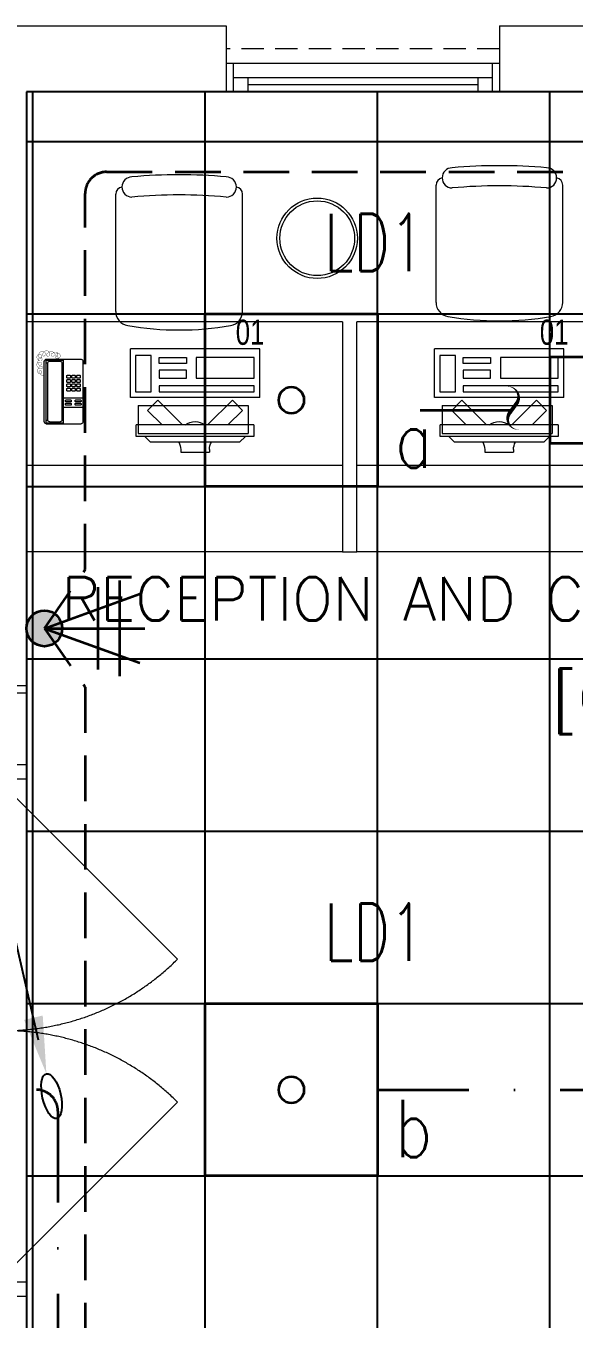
# Model space of a CAD drawing. Header units: inches. Extents: x -12418 to 57169, y -29325 to 19878.
# Drawn here: x 37176 to 39084, y 4302 to 8803 of the extents above; entities that cross this region are included whole.
import ezdxf
from ezdxf import colors
from ezdxf.entities.mleader import LeaderData, LeaderLine
from ezdxf.enums import TextEntityAlignment as Align
from ezdxf.math import Vec2, Vec3

# ---------------------------------------------------------------- set-up
doc = ezdxf.new("R2010")
doc.units = ezdxf.units.IN
doc.header["$LTSCALE"] = 25
doc.header["$MEASUREMENT"] = 0
for name, pattern in [('00-Ground Floor$0$DASHED', [0.75, 0.5, -0.25]), ('00-Ground Floor$0$HIDDEN2', [0.1875, 0.125, -0.0625]), ('DASHDOT', [25.4, 12.7, -6.35, 0, -6.35]), ('HIDDEN', [9.525, 6.35, -3.175])]:
    doc.linetypes.add(name, pattern=pattern)
doc.layers.get('0').update_dxf_attribs({"color": 8})
for name, color, linetype, lineweight in [('00-Ground Floor$0$72_EGR_BASE_TEXT', 252, 'Continuous', 5), ('00-Ground Floor$0$72_EGR_EQP_TAG', 142, 'Continuous', 5), ('00-Ground Floor$0$Aluminum', 251, 'Continuous', 5), ('00-Ground Floor$0$LOADING', 253, 'Continuous', 5), ('00-Ground Floor$0$Proj', 251, 'Continuous', 5), ('00-Ground Floor$0$Walls', 251, 'Continuous', 5), ('E-LITE-CIRC', 6, 'Continuous', 25), ('E-LITE-CIRC-NUMB', 6, 'Continuous', 25), ('E-LITE-CLNG', 150, 'Continuous', 35), ('E-LITE-CLNG @ 100', 150, 'Continuous', 35), ('E-LITE-CLNG-CNDT', 6, 'DASHDOT', 35), ('E-LITE-CTRL', 6, 'Continuous', 25), ('E-LITE-FLOR-CNDT', 6, 'HIDDEN', 35), ('E-LITE-IDEN', 6, 'Continuous', 25), ('E-LITE-SWCH @ 100', 3, 'Continuous', 35), ('E-LITE-TEXT', 6, 'Continuous', 25)]:
    doc.layers.add(name, color=color, linetype=linetype, lineweight=lineweight)
doc.layers.add('00-Ground Floor$0$False Ceiling', color=251, linetype='Continuous')
doc.layers.add('E-LIGHTING CONDUIT', color=6, linetype='Continuous')
doc.styles.add('00-Ground Floor$0$SIMPLEX', font='SIMPLEX.shx', dxfattribs={"height": 150})
doc.styles.add('00-Ground Floor$0$X3G_ENTITY_257CFD', font='swisscl.ttf', dxfattribs={"height": 200})
doc.styles.add('DC_Elc_Romans', font='elc_romans.shx', dxfattribs={"width": 0.7})
doc.styles.add('DC_Simplex', font='SIMPLEX.shx', dxfattribs={"width": 0.7})

# ---------------------------------------------------------------- blocks, each defined once
blk = doc.blocks.new('00-Ground Floor$0$door1700')
at = {"layer": '00-Ground Floor$0$Aluminum', "linetype": '00-Ground Floor$0$DASHED', "ltscale": 300}
for p, q in [((34940, 89347.9), (35541, 89949)), ((36640, 89347.9), (36039, 89949)), ((34940, 89347.9), (35541, 88746.9)), ((36640, 89347.9), (36039, 88746.9))]:
    blk.add_line(p, q, dxfattribs=at)
at = {"layer": '00-Ground Floor$0$Aluminum'}
for p, q in [((34915, 89422.9), (34590, 89422.9)), ((34615, 89422.9), (34615, 89322.9)), ((34865, 89422.9), (34865, 89322.9)), ((34915, 89422.9), (34915, 89322.9)), ((36990, 89422.9), (36665, 89422.9)), ((36665, 89422.9), (36665, 89322.9)), ((36715, 89422.9), (36715, 89322.9)), ((36965, 89422.9), (36965, 89322.9)), ((34865, 89372.9), (34615, 89372.9)), ((34665, 89372.9), (34665, 89322.9)), ((34815, 89347.9), (34665, 89347.9)), ((34815, 89372.9), (34815, 89322.9)), ((36665, 89372.9), (34915, 89372.9)), ((34940, 89372.9), (34940, 89322.9)), ((35040, 89372.9), (35040, 89322.9)), ((35690, 89347.9), (35040, 89347.9)), ((35690, 89372.9), (35690, 89322.9)), ((35790, 89372.9), (35790, 89322.9)), ((35890, 89372.9), (35890, 89322.9)), ((35890, 89347.9), (36540, 89347.9)), ((36540, 89372.9), (36540, 89322.9)), ((36640, 89372.9), (36640, 89322.9)), ((36715, 89372.9), (36965, 89372.9)), ((36765, 89372.9), (36765, 89322.9)), ((36765, 89347.9), (36915, 89347.9)), ((36915, 89372.9), (36915, 89322.9)), ((36990, 89322.9), (34590, 89322.9)), ((34590, 89322.9), (36990, 89322.9))]:
    blk.add_line(p, q, dxfattribs=at)
at = {"layer": '00-Ground Floor$0$Aluminum', "linetype": '00-Ground Floor$0$DASHED', "ltscale": 300}
for centre, start, end in [((34940, 89347.9), 315, 45), ((36640, 89347.9), 135, 225)]:
    blk.add_arc(centre, 850, start, end, dxfattribs=at)
blk = doc.blocks.new('00-Ground Floor$0$GF21021-P')
for p, q in [((-0.2207, 0.4756), (-0.2207, 0.0675)), ((0.2205, 0.4756), (0.2205, 0.0675))]:
    blk.add_line(p, q)
for centre, radius, start, end in [((-0.1707, 0.4756), 0.05, 99.6329, 180), ((-0.0001, -0.5295), 1.0695, 80.3671, 99.6329), ((0.1705, 0.4756), 0.05, 0, 80.3671), ((-0.1957, 0.0675), 0.025, 180, 261.4721), ((-0.1643, 0.0425), 0.0351, 90, 270), ((0, 1.8467), 1.7767, 264.6946, 275.3053), ((0.1641, 0.0425), 0.0351, 270, 90), ((0.1955, 0.0675), 0.025, 278.5279, 0), ((0, 1.8314), 1.8314, 264.8532, 275.147)]:
    blk.add_arc(centre, radius, start, end)
blk = doc.blocks.new('00-Ground Floor$0$ITCWLS1-P')
at = {"layer": '00-Ground Floor$0$LOADING'}
for p, q in [((-0.2651, 0.43, 0), (-0.3051, 0.43, 0)), ((-0.3051, 0.43, 0), (-0.3051, 0.02, 0)), ((-0.197, 0.4094), (-0.295, 0.4094)), ((-0.295, 0.0264), (-0.295, 0.4094)), ((-0.2651, 0.43, 0), (-0.2651, 0.02, 0)), ((-0.197, 0.0264), (-0.197, 0.4094)), ((-0.17, 0.45), (-0.17, 0)), ((-0.17, 0.45), (0, 0.45)), ((-0.1496, 0.4305), (-0.1291, 0.4305)), ((-0.1291, 0.4305), (-0.1291, 0.4089)), ((0, 0.45), (0, 0)), ((-0.3251, 0.38, 0), (-0.3051, 0.4, 0)), ((-0.3251, 0.38, 0), (-0.3251, 0.07, 0)), ((-0.3503, 0.275), (-0.3596, 0.275)), ((-0.3596, 0.175), (-0.3596, 0.275)), ((-0.3503, 0.175), (-0.3596, 0.175)), ((-0.3251, 0.07, 0), (-0.3051, 0.05, 0)), ((-0.3051, 0.02, 0), (-0.2651, 0.02, 0)), ((-0.197, 0.0264), (-0.295, 0.0264)), ((-0.17, 0), (0, 0))]:
    blk.add_line(p, q, dxfattribs=at)
at = {"layer": '00-Ground Floor$0$LOADING', "extrusion": (2.48281e-10, 3.18408e-10, -1)}
for p, q in [((-0.2651, 0.3395), (-0.2144, 0.3902)), ((-0.1791, 0.3548), (-0.2144, 0.3902)), ((-0.2651, 0.2688), (-0.1791, 0.3548))]:
    blk.add_line(p, q, dxfattribs=at)
at = {"layer": '00-Ground Floor$0$LOADING', "extrusion": (2.48281e-10, -3.18408e-10, -1)}
for p, q in [((-0.2651, 0.1812), (-0.1791, 0.0952)), ((-0.2651, 0.1105), (-0.2144, 0.0598)), ((-0.1791, 0.0952), (-0.2144, 0.0598))]:
    blk.add_line(p, q, dxfattribs=at)
at = {"layer": '00-Ground Floor$0$LOADING'}
for points in [[(-0.1291, 0.4089), (-0.1291, 0.1), (-0.1496, 0.1), (-0.1496, 0.4305)], [(-0.1496, 0.1), (-0.1496, 0.1), (-0.1496, 0.1), (-0.1496, 0.1), (-0.1496, 0.1), (-0.1496, 0.1), (-0.1496, 0.1), (-0.1496, 0.1), (-0.1496, 0.1)], [(-0.1496, 0.1), (-0.1496, 0.1), (-0.1496, 0.1), (-0.1496, 0.1), (-0.1496, 0.1), (-0.1496, 0.1), (-0.1496, 0.1), (-0.1496, 0.1), (-0.1496, 0.1), (-0.1496, 0.1), (-0.1496, 0.1), (-0.1496, 0.1), (-0.1496, 0.1), (-0.1496, 0.1), (-0.1496, 0.1), (-0.1496, 0.1), (-0.1496, 0.1), (-0.1496, 0.1)], [(-0.1496, 0.1), (-0.1496, 0.1), (-0.1496, 0.1), (-0.1496, 0.1), (-0.1496, 0.1), (-0.1496, 0.1), (-0.1496, 0.1), (-0.1496, 0.1), (-0.1496, 0.1), (-0.1496, 0.1)], [(-0.1496, 0.1), (-0.1496, 0.1), (-0.1496, 0.1), (-0.1496, 0.1), (-0.1496, 0.1), (-0.1496, 0.1), (-0.1496, 0.1)], [(-0.1496, 0.1), (-0.1496, 0.1), (-0.1496, 0.1), (-0.1496, 0.1), (-0.1496, 0.1), (-0.1496, 0.1), (-0.1496, 0.1), (-0.1496, 0.1), (-0.1496, 0.1), (-0.1496, 0.1)], [(-0.1496, 0.1), (-0.1496, 0.1), (-0.1496, 0.1), (-0.1496, 0.1), (-0.1496, 0.1), (-0.1496, 0.1), (-0.1496, 0.1), (-0.1496, 0.1), (-0.1496, 0.1), (-0.1496, 0.1), (-0.1496, 0.1), (-0.1496, 0.1), (-0.1496, 0.1), (-0.1496, 0.1), (-0.1496, 0.1)], [(-0.1496, 0.1), (-0.1496, 0.1), (-0.1496, 0.1), (-0.1496, 0.1), (-0.1496, 0.1), (-0.1496, 0.1), (-0.1496, 0.1), (-0.1496, 0.1), (-0.1496, 0.1), (-0.1496, 0.1)], [(-0.1496, 0.1), (-0.1496, 0.1), (-0.1496, 0.1), (-0.1496, 0.1), (-0.1496, 0.1), (-0.1496, 0.1), (-0.1496, 0.1), (-0.1496, 0.1), (-0.1496, 0.1), (-0.1496, 0.1)], [(-0.1496, 0.1), (-0.1496, 0.1), (-0.1496, 0.1), (-0.1496, 0.1), (-0.1496, 0.1), (-0.1496, 0.1), (-0.1496, 0.1), (-0.1496, 0.1), (-0.1496, 0.1), (-0.1496, 0.1), (-0.1496, 0.1), (-0.1496, 0.1), (-0.1496, 0.1), (-0.1496, 0.1), (-0.1496, 0.1), (-0.1496, 0.1), (-0.1496, 0.1), (-0.1496, 0.1), (-0.1496, 0.1), (-0.1496, 0.1), (-0.1496, 0.1), (-0.1496, 0.1), (-0.1496, 0.1), (-0.1496, 0.1), (-0.1496, 0.1), (-0.1496, 0.1), (-0.1496, 0.1), (-0.1496, 0.1), (-0.1496, 0.1), (-0.1496, 0.1), (-0.1496, 0.1), (-0.1496, 0.1), (-0.1496, 0.1), (-0.1496, 0.1), (-0.1496, 0.1), (-0.1496, 0.1), (-0.1496, 0.1), (-0.1496, 0.1), (-0.1496, 0.1), (-0.1496, 0.1), (-0.1496, 0.1), (-0.1496, 0.1), (-0.1496, 0.1), (-0.1496, 0.1), (-0.1496, 0.1), (-0.1496, 0.1), (-0.1496, 0.1), (-0.1496, 0.1), (-0.1496, 0.1), (-0.1496, 0.1), (-0.1496, 0.1), (-0.1496, 0.1), (-0.1496, 0.1), (-0.1496, 0.1)], [(-0.1496, 0.1), (-0.1496, 0.1), (-0.1496, 0.1), (-0.1496, 0.1), (-0.1496, 0.1), (-0.1496, 0.1), (-0.1496, 0.1), (-0.1496, 0.1), (-0.1496, 0.1), (-0.1496, 0.1), (-0.1496, 0.1), (-0.1496, 0.1), (-0.1496, 0.1), (-0.1496, 0.1), (-0.1496, 0.1), (-0.1496, 0.1), (-0.1496, 0.1), (-0.1496, 0.1), (-0.1496, 0.1), (-0.1496, 0.1), (-0.1496, 0.1), (-0.1496, 0.1), (-0.1496, 0.1), (-0.1496, 0.1), (-0.1496, 0.1), (-0.1496, 0.1), (-0.1496, 0.1), (-0.1496, 0.1), (-0.1496, 0.1), (-0.1496, 0.1), (-0.1496, 0.1), (-0.1496, 0.1), (-0.1496, 0.1), (-0.1496, 0.1), (-0.1496, 0.1), (-0.1496, 0.1), (-0.1496, 0.1), (-0.1496, 0.1), (-0.1496, 0.1), (-0.1496, 0.1), (-0.1496, 0.1), (-0.1496, 0.1), (-0.1496, 0.1), (-0.1496, 0.1), (-0.1496, 0.1), (-0.1496, 0.1), (-0.1496, 0.1), (-0.1496, 0.1), (-0.1496, 0.1), (-0.1496, 0.1), (-0.1496, 0.1), (-0.1496, 0.1), (-0.1496, 0.1), (-0.1496, 0.1), (-0.1496, 0.1), (-0.1496, 0.1), (-0.1496, 0.1), (-0.1496, 0.1), (-0.1496, 0.1), (-0.1496, 0.1), (-0.1496, 0.1), (-0.1496, 0.1), (-0.1496, 0.1), (-0.1496, 0.1), (-0.1496, 0.1), (-0.1496, 0.1), (-0.1496, 0.1), (-0.1496, 0.1), (-0.1496, 0.1), (-0.1496, 0.1), (-0.1496, 0.1), (-0.1496, 0.1), (-0.1496, 0.1), (-0.1496, 0.1), (-0.1496, 0.1), (-0.1496, 0.1), (-0.1496, 0.1), (-0.1496, 0.1), (-0.1496, 0.1), (-0.1496, 0.1), (-0.1496, 0.1), (-0.1496, 0.1), (-0.1496, 0.1), (-0.1496, 0.1), (-0.1496, 0.1), (-0.1496, 0.1), (-0.1496, 0.1), (-0.1496, 0.1), (-0.1496, 0.1)], [(-0.1496, 0.1), (-0.1496, 0.1), (-0.1496, 0.1), (-0.1496, 0.1), (-0.1496, 0.1), (-0.1496, 0.1), (-0.1496, 0.1), (-0.1496, 0.1), (-0.1496, 0.1), (-0.1496, 0.1), (-0.1496, 0.1), (-0.1496, 0.1)], [(-0.1496, 0.1), (-0.1496, 0.1), (-0.1496, 0.1), (-0.1496, 0.1), (-0.1496, 0.1), (-0.1496, 0.1), (-0.1496, 0.1)], [(-0.1496, 0.1), (-0.1496, 0.1), (-0.1496, 0.1), (-0.1496, 0.1), (-0.1496, 0.1), (-0.1496, 0.1), (-0.1496, 0.1), (-0.1496, 0.1), (-0.1496, 0.1), (-0.1496, 0.1), (-0.1496, 0.1), (-0.1496, 0.1), (-0.1496, 0.1), (-0.1496, 0.1), (-0.1496, 0.1), (-0.1496, 0.1), (-0.1496, 0.1)], [(-0.1496, 0.1), (-0.1496, 0.1), (-0.1496, 0.1), (-0.1496, 0.1), (-0.1496, 0.1), (-0.1496, 0.1), (-0.1496, 0.1), (-0.1496, 0.1), (-0.1496, 0.1), (-0.1496, 0.1), (-0.1496, 0.1), (-0.1496, 0.1), (-0.1496, 0.1), (-0.1496, 0.1), (-0.1496, 0.1), (-0.1496, 0.1), (-0.1496, 0.1), (-0.1496, 0.1), (-0.1496, 0.1), (-0.1496, 0.1), (-0.1496, 0.1), (-0.1496, 0.1), (-0.1496, 0.1), (-0.1496, 0.1), (-0.1496, 0.1), (-0.1496, 0.1), (-0.1496, 0.1), (-0.1496, 0.1), (-0.1496, 0.1), (-0.1496, 0.1), (-0.1496, 0.1), (-0.1496, 0.1), (-0.1496, 0.1), (-0.1496, 0.1), (-0.1496, 0.1), (-0.1496, 0.1), (-0.1496, 0.1), (-0.1496, 0.1), (-0.1496, 0.1), (-0.1496, 0.1), (-0.1496, 0.1), (-0.1496, 0.1), (-0.1496, 0.1), (-0.1496, 0.1), (-0.1496, 0.1), (-0.1496, 0.1), (-0.1496, 0.1), (-0.1496, 0.1), (-0.1496, 0.1), (-0.1496, 0.1), (-0.1496, 0.1), (-0.1496, 0.1), (-0.1496, 0.1), (-0.1496, 0.1), (-0.1496, 0.1), (-0.1496, 0.1), (-0.1496, 0.1), (-0.1496, 0.1), (-0.1496, 0.1), (-0.1496, 0.1), (-0.1496, 0.1), (-0.1496, 0.1), (-0.1496, 0.1), (-0.1496, 0.1), (-0.1496, 0.1), (-0.1496, 0.1), (-0.1496, 0.1), (-0.1496, 0.1), (-0.1496, 0.1), (-0.1496, 0.1), (-0.1496, 0.1), (-0.1496, 0.1), (-0.1496, 0.1), (-0.1496, 0.1), (-0.1496, 0.1), (-0.1496, 0.1), (-0.1496, 0.1), (-0.1496, 0.1), (-0.1496, 0.1), (-0.1496, 0.1), (-0.1496, 0.1), (-0.1496, 0.1), (-0.1496, 0.1), (-0.1496, 0.1), (-0.1496, 0.1), (-0.1496, 0.1), (-0.1496, 0.1), (-0.1496, 0.1), (-0.1496, 0.1), (-0.1496, 0.1), (-0.1496, 0.1), (-0.1496, 0.1), (-0.1496, 0.1), (-0.1496, 0.1), (-0.1496, 0.1), (-0.1496, 0.1), (-0.1496, 0.1), (-0.1496, 0.1), (-0.1496, 0.1), (-0.1496, 0.1), (-0.1496, 0.1), (-0.1496, 0.1), (-0.1496, 0.1), (-0.1496, 0.1), (-0.1496, 0.1), (-0.1496, 0.1), (-0.1496, 0.1), (-0.1496, 0.1), (-0.1496, 0.1), (-0.1496, 0.1), (-0.1496, 0.1)], [(-0.1496, 0.1), (-0.1496, 0.1), (-0.1496, 0.1), (-0.1496, 0.1), (-0.1496, 0.1), (-0.1496, 0.1), (-0.1496, 0.1), (-0.1496, 0.1)]]:
    blk.add_lwpolyline(points, dxfattribs=at)
for points in [[(-0.1019, 0.4305), (-0.0304, 0.4305), (-0.0304, 0.2294), (-0.1019, 0.2294)], [(-0.1019, 0.1954), (-0.0747, 0.1954), (-0.0747, 0.1), (-0.1019, 0.1)], [(-0.0304, 0.1954), (-0.0508, 0.1954), (-0.0508, 0.1), (-0.0304, 0.1)], [(-0.1496, 0.1), (-0.1496, 0.1), (-0.1496, 0.1), (-0.1496, 0.1), (-0.1496, 0.1), (-0.1496, 0.1), (-0.1496, 0.1), (-0.1496, 0.1), (-0.1496, 0.1), (-0.1496, 0.1), (-0.1496, 0.1), (-0.1496, 0.1), (-0.1496, 0.1), (-0.1496, 0.1), (-0.1496, 0.1), (-0.1496, 0.1), (-0.1496, 0.1), (-0.1496, 0.1), (-0.1496, 0.1), (-0.1496, 0.1), (-0.1496, 0.1), (-0.1496, 0.1), (-0.1496, 0.1), (-0.1496, 0.1), (-0.1496, 0.1), (-0.1496, 0.1), (-0.1496, 0.1), (-0.1496, 0.1), (-0.1496, 0.1), (-0.1496, 0.1), (-0.1496, 0.1), (-0.1496, 0.1), (-0.1496, 0.1), (-0.1496, 0.1), (-0.1496, 0.1), (-0.1496, 0.1), (-0.1496, 0.1), (-0.1496, 0.1), (-0.1496, 0.1), (-0.1496, 0.1), (-0.1496, 0.1), (-0.1496, 0.1), (-0.1496, 0.1), (-0.1496, 0.1), (-0.1496, 0.1), (-0.1496, 0.1), (-0.1496, 0.1), (-0.1496, 0.1), (-0.1496, 0.1), (-0.1496, 0.1), (-0.1496, 0.1), (-0.1496, 0.1), (-0.1496, 0.1), (-0.1496, 0.1), (-0.1496, 0.1), (-0.1496, 0.1), (-0.1496, 0.1), (-0.1496, 0.1), (-0.1496, 0.1), (-0.1496, 0.1), (-0.1496, 0.1), (-0.1496, 0.1), (-0.1496, 0.1), (-0.1496, 0.1), (-0.1496, 0.1), (-0.1496, 0.1), (-0.1496, 0.1), (-0.1496, 0.1), (-0.1496, 0.1), (-0.1496, 0.1), (-0.1496, 0.1), (-0.1496, 0.1), (-0.1496, 0.1), (-0.1496, 0.1), (-0.1496, 0.1), (-0.1496, 0.1), (-0.1496, 0.1), (-0.1496, 0.1), (-0.1496, 0.1), (-0.1496, 0.1), (-0.1496, 0.1), (-0.1496, 0.1), (-0.1496, 0.1), (-0.1496, 0.1), (-0.1496, 0.1), (-0.1496, 0.1), (-0.1496, 0.1), (-0.1496, 0.1), (-0.1496, 0.1), (-0.1496, 0.1), (-0.1496, 0.1), (-0.1496, 0.1), (-0.1496, 0.1), (-0.1496, 0.1), (-0.1496, 0.1), (-0.1496, 0.1), (-0.1496, 0.1), (-0.1496, 0.1), (-0.1496, 0.1), (-0.1496, 0.1), (-0.1496, 0.1), (-0.1496, 0.1), (-0.1496, 0.1), (-0.1496, 0.1), (-0.1496, 0.1), (-0.1496, 0.1), (-0.1496, 0.1), (-0.1496, 0.1), (-0.1496, 0.1), (-0.1496, 0.1), (-0.1496, 0.1), (-0.1496, 0.1), (-0.1496, 0.1), (-0.1496, 0.1), (-0.1496, 0.1), (-0.1496, 0.1), (-0.1496, 0.1), (-0.1496, 0.1), (-0.1496, 0.1), (-0.1496, 0.1), (-0.1496, 0.1), (-0.1496, 0.1), (-0.1496, 0.1), (-0.1496, 0.1), (-0.1496, 0.1), (-0.1496, 0.1), (-0.1496, 0.1), (-0.1496, 0.1), (-0.1496, 0.1), (-0.1496, 0.1), (-0.1496, 0.1), (-0.1496, 0.1), (-0.1496, 0.1), (-0.1496, 0.1), (-0.1496, 0.1), (-0.1496, 0.1), (-0.1496, 0.1), (-0.1496, 0.1), (-0.1496, 0.1), (-0.1496, 0.1), (-0.1496, 0.1), (-0.1496, 0.1), (-0.1496, 0.1), (-0.1496, 0.1), (-0.1496, 0.1), (-0.1496, 0.1), (-0.1496, 0.1), (-0.1496, 0.1), (-0.1496, 0.1), (-0.1496, 0.1), (-0.1496, 0.1), (-0.1496, 0.1), (-0.1496, 0.1), (-0.1496, 0.1), (-0.1496, 0.1), (-0.1496, 0.1), (-0.1496, 0.1), (-0.1496, 0.1), (-0.1496, 0.1), (-0.1496, 0.1), (-0.1496, 0.1), (-0.1496, 0.1), (-0.1496, 0.1), (-0.1496, 0.1), (-0.1496, 0.1), (-0.1496, 0.1), (-0.1496, 0.1), (-0.1496, 0.1), (-0.1496, 0.1), (-0.1496, 0.1), (-0.1496, 0.1), (-0.1496, 0.1), (-0.1496, 0.1), (-0.1496, 0.1), (-0.1496, 0.1), (-0.1496, 0.1), (-0.1496, 0.1), (-0.1496, 0.1), (-0.1496, 0.1), (-0.1496, 0.1), (-0.1496, 0.1), (-0.1496, 0.1), (-0.1496, 0.1), (-0.1496, 0.1), (-0.1496, 0.1), (-0.1496, 0.1), (-0.1496, 0.1), (-0.1496, 0.1), (-0.1496, 0.1), (-0.1496, 0.1), (-0.1496, 0.1), (-0.1496, 0.1), (-0.1496, 0.1), (-0.1496, 0.1), (-0.1496, 0.1), (-0.1496, 0.1), (-0.1496, 0.1), (-0.1496, 0.1), (-0.1496, 0.1), (-0.1496, 0.1), (-0.1496, 0.1), (-0.1496, 0.1), (-0.1496, 0.1), (-0.1496, 0.1), (-0.1496, 0.1), (-0.1496, 0.1), (-0.1496, 0.1), (-0.1496, 0.1), (-0.1496, 0.1), (-0.1496, 0.1), (-0.1496, 0.1), (-0.1496, 0.1), (-0.1496, 0.1), (-0.1496, 0.1), (-0.1496, 0.1), (-0.1496, 0.1), (-0.1496, 0.1), (-0.1496, 0.1), (-0.1496, 0.1), (-0.1496, 0.1), (-0.1496, 0.1), (-0.1496, 0.1), (-0.1496, 0.1), (-0.1496, 0.1), (-0.1496, 0.1), (-0.1496, 0.1), (-0.1496, 0.1), (-0.1496, 0.1), (-0.1496, 0.1), (-0.1496, 0.1), (-0.1496, 0.1), (-0.1496, 0.1), (-0.1496, 0.1), (-0.1496, 0.1), (-0.1496, 0.1), (-0.1496, 0.1), (-0.1496, 0.1), (-0.1496, 0.1), (-0.1496, 0.1), (-0.1496, 0.1), (-0.1496, 0.1), (-0.1496, 0.1), (-0.1496, 0.1), (-0.1496, 0.1), (-0.1496, 0.1), (-0.1496, 0.1), (-0.1496, 0.1), (-0.1496, 0.1), (-0.1496, 0.1), (-0.1496, 0.1), (-0.1496, 0.1), (-0.1496, 0.1), (-0.1496, 0.1), (-0.1496, 0.1), (-0.1496, 0.1), (-0.1496, 0.1), (-0.1496, 0.1), (-0.1496, 0.1), (-0.1496, 0.1), (-0.1496, 0.1), (-0.1496, 0.1), (-0.1496, 0.1), (-0.1496, 0.1), (-0.1496, 0.1), (-0.1496, 0.1), (-0.1496, 0.1), (-0.1496, 0.1), (-0.1496, 0.1), (-0.1496, 0.1), (-0.1496, 0.1), (-0.1496, 0.1), (-0.1496, 0.1), (-0.1496, 0.1), (-0.1496, 0.1), (-0.1496, 0.1), (-0.1496, 0.1), (-0.1496, 0.1)], [(-0.1496, 0.1), (-0.1496, 0.1), (-0.1496, 0.1), (-0.1496, 0.1), (-0.1496, 0.1), (-0.1496, 0.1), (-0.1496, 0.1), (-0.1496, 0.1), (-0.1496, 0.1), (-0.1496, 0.1), (-0.1496, 0.1), (-0.1496, 0.1), (-0.1496, 0.1), (-0.1496, 0.1), (-0.1496, 0.1), (-0.1496, 0.1), (-0.1496, 0.1), (-0.1496, 0.1), (-0.1496, 0.1), (-0.1496, 0.1), (-0.1496, 0.1), (-0.1496, 0.1), (-0.1496, 0.1), (-0.1496, 0.1), (-0.1496, 0.1), (-0.1496, 0.1), (-0.1496, 0.1), (-0.1496, 0.1), (-0.1496, 0.1), (-0.1496, 0.1), (-0.1496, 0.1), (-0.1496, 0.1), (-0.1496, 0.1), (-0.1496, 0.1), (-0.1496, 0.1), (-0.1496, 0.1), (-0.1496, 0.1), (-0.1496, 0.1), (-0.1496, 0.1), (-0.1496, 0.1), (-0.1496, 0.1), (-0.1496, 0.1), (-0.1496, 0.1), (-0.1496, 0.1), (-0.1496, 0.1), (-0.1496, 0.1), (-0.1496, 0.1), (-0.1496, 0.1), (-0.1496, 0.1), (-0.1496, 0.1), (-0.1496, 0.1), (-0.1496, 0.1), (-0.1496, 0.1), (-0.1496, 0.1), (-0.1496, 0.1), (-0.1496, 0.1), (-0.1496, 0.1), (-0.1496, 0.1), (-0.1496, 0.1), (-0.1496, 0.1), (-0.1496, 0.1), (-0.1496, 0.1), (-0.1496, 0.1), (-0.1496, 0.1), (-0.1496, 0.1), (-0.1496, 0.1), (-0.1496, 0.1), (-0.1496, 0.1), (-0.1496, 0.1), (-0.1496, 0.1), (-0.1496, 0.1), (-0.1496, 0.1), (-0.1496, 0.1), (-0.1496, 0.1), (-0.1496, 0.1), (-0.1496, 0.1), (-0.1496, 0.1), (-0.1496, 0.1), (-0.1496, 0.1), (-0.1496, 0.1), (-0.1496, 0.1), (-0.1496, 0.1), (-0.1496, 0.1), (-0.1496, 0.1), (-0.1496, 0.1), (-0.1496, 0.1), (-0.1496, 0.1), (-0.1496, 0.1), (-0.1496, 0.1), (-0.1496, 0.1), (-0.1496, 0.1), (-0.1496, 0.1), (-0.1496, 0.1), (-0.1496, 0.1), (-0.1496, 0.1), (-0.1496, 0.1), (-0.1496, 0.1), (-0.1496, 0.1), (-0.1496, 0.1), (-0.1496, 0.1), (-0.1496, 0.1), (-0.1496, 0.1), (-0.1496, 0.1), (-0.1496, 0.1), (-0.1496, 0.1), (-0.1496, 0.1), (-0.1496, 0.1), (-0.1496, 0.1), (-0.1496, 0.1), (-0.1496, 0.1), (-0.1496, 0.1), (-0.1496, 0.1), (-0.1496, 0.1), (-0.1496, 0.1), (-0.1496, 0.1), (-0.1496, 0.1), (-0.1496, 0.1), (-0.1496, 0.1), (-0.1496, 0.1), (-0.1496, 0.1), (-0.1496, 0.1), (-0.1496, 0.1), (-0.1496, 0.1), (-0.1496, 0.1), (-0.1496, 0.1), (-0.1496, 0.1), (-0.1496, 0.1), (-0.1496, 0.1), (-0.1496, 0.1), (-0.1496, 0.1), (-0.1496, 0.1), (-0.1496, 0.1), (-0.1496, 0.1), (-0.1496, 0.1), (-0.1496, 0.1), (-0.1496, 0.1), (-0.1496, 0.1), (-0.1496, 0.1), (-0.1496, 0.1), (-0.1496, 0.1), (-0.1496, 0.1), (-0.1496, 0.1), (-0.1496, 0.1), (-0.1496, 0.1), (-0.1496, 0.1), (-0.1496, 0.1), (-0.1496, 0.1), (-0.1496, 0.1), (-0.1496, 0.1), (-0.1496, 0.1), (-0.1496, 0.1), (-0.1496, 0.1), (-0.1496, 0.1), (-0.1496, 0.1), (-0.1496, 0.1), (-0.1496, 0.1), (-0.1496, 0.1), (-0.1496, 0.1), (-0.1496, 0.1), (-0.1496, 0.1), (-0.1496, 0.1), (-0.1496, 0.1), (-0.1496, 0.1), (-0.1496, 0.1), (-0.1496, 0.1), (-0.1496, 0.1), (-0.1496, 0.1), (-0.1496, 0.1), (-0.1496, 0.1), (-0.1496, 0.1), (-0.1496, 0.1), (-0.1496, 0.1), (-0.1496, 0.1), (-0.1496, 0.1), (-0.1496, 0.1), (-0.1496, 0.1), (-0.1496, 0.1), (-0.1496, 0.1), (-0.1496, 0.1), (-0.1496, 0.1), (-0.1496, 0.1), (-0.1496, 0.1), (-0.1496, 0.1), (-0.1496, 0.1), (-0.1496, 0.1), (-0.1496, 0.1), (-0.1496, 0.1), (-0.1496, 0.1), (-0.1496, 0.1), (-0.1496, 0.1), (-0.1496, 0.1), (-0.1496, 0.1), (-0.1496, 0.1), (-0.1496, 0.1), (-0.1496, 0.1), (-0.1496, 0.1), (-0.1496, 0.1), (-0.1496, 0.1), (-0.1496, 0.1), (-0.1496, 0.1), (-0.1496, 0.1), (-0.1496, 0.1), (-0.1496, 0.1), (-0.1496, 0.1), (-0.1496, 0.1), (-0.1496, 0.1), (-0.1496, 0.1), (-0.1496, 0.1), (-0.1496, 0.1), (-0.1496, 0.1), (-0.1496, 0.1), (-0.1496, 0.1), (-0.1496, 0.1), (-0.1496, 0.1)], [(-0.1496, 0.1), (-0.1496, 0.1), (-0.1496, 0.1), (-0.1496, 0.1), (-0.1496, 0.1), (-0.1496, 0.1), (-0.1496, 0.1), (-0.1496, 0.1), (-0.1496, 0.1), (-0.1496, 0.1), (-0.1496, 0.1), (-0.1496, 0.1), (-0.1496, 0.1), (-0.1496, 0.1), (-0.1496, 0.1), (-0.1496, 0.1), (-0.1496, 0.1), (-0.1496, 0.1), (-0.1496, 0.1), (-0.1496, 0.1), (-0.1496, 0.1), (-0.1496, 0.1), (-0.1496, 0.1), (-0.1496, 0.1), (-0.1496, 0.1), (-0.1496, 0.1), (-0.1496, 0.1), (-0.1496, 0.1), (-0.1496, 0.1), (-0.1496, 0.1), (-0.1496, 0.1), (-0.1496, 0.1), (-0.1496, 0.1), (-0.1496, 0.1), (-0.1496, 0.1), (-0.1496, 0.1), (-0.1496, 0.1), (-0.1496, 0.1), (-0.1496, 0.1), (-0.1496, 0.1), (-0.1496, 0.1), (-0.1496, 0.1), (-0.1496, 0.1), (-0.1496, 0.1), (-0.1496, 0.1), (-0.1496, 0.1), (-0.1496, 0.1), (-0.1496, 0.1), (-0.1496, 0.1), (-0.1496, 0.1), (-0.1496, 0.1), (-0.1496, 0.1), (-0.1496, 0.1), (-0.1496, 0.1), (-0.1496, 0.1), (-0.1496, 0.1), (-0.1496, 0.1), (-0.1496, 0.1), (-0.1496, 0.1), (-0.1496, 0.1), (-0.1496, 0.1), (-0.1496, 0.1), (-0.1496, 0.1), (-0.1496, 0.1), (-0.1496, 0.1), (-0.1496, 0.1), (-0.1496, 0.1), (-0.1496, 0.1), (-0.1496, 0.1), (-0.1496, 0.1), (-0.1496, 0.1), (-0.1496, 0.1), (-0.1496, 0.1), (-0.1496, 0.1), (-0.1496, 0.1), (-0.1496, 0.1), (-0.1496, 0.1), (-0.1496, 0.1), (-0.1496, 0.1), (-0.1496, 0.1), (-0.1496, 0.1), (-0.1496, 0.1), (-0.1496, 0.1), (-0.1496, 0.1), (-0.1496, 0.1), (-0.1496, 0.1), (-0.1496, 0.1), (-0.1496, 0.1), (-0.1496, 0.1), (-0.1496, 0.1), (-0.1496, 0.1), (-0.1496, 0.1), (-0.1496, 0.1), (-0.1496, 0.1), (-0.1496, 0.1), (-0.1496, 0.1), (-0.1496, 0.1), (-0.1496, 0.1), (-0.1496, 0.1), (-0.1496, 0.1), (-0.1496, 0.1), (-0.1496, 0.1), (-0.1496, 0.1), (-0.1496, 0.1), (-0.1496, 0.1), (-0.1496, 0.1), (-0.1496, 0.1), (-0.1496, 0.1), (-0.1496, 0.1), (-0.1496, 0.1), (-0.1496, 0.1), (-0.1496, 0.1), (-0.1496, 0.1), (-0.1496, 0.1), (-0.1496, 0.1), (-0.1496, 0.1), (-0.1496, 0.1), (-0.1496, 0.1), (-0.1496, 0.1), (-0.1496, 0.1), (-0.1496, 0.1), (-0.1496, 0.1), (-0.1496, 0.1), (-0.1496, 0.1), (-0.1496, 0.1), (-0.1496, 0.1), (-0.1496, 0.1), (-0.1496, 0.1), (-0.1496, 0.1), (-0.1496, 0.1), (-0.1496, 0.1), (-0.1496, 0.1), (-0.1496, 0.1), (-0.1496, 0.1), (-0.1496, 0.1), (-0.1496, 0.1), (-0.1496, 0.1), (-0.1496, 0.1), (-0.1496, 0.1), (-0.1496, 0.1), (-0.1496, 0.1), (-0.1496, 0.1), (-0.1496, 0.1), (-0.1496, 0.1), (-0.1496, 0.1), (-0.1496, 0.1), (-0.1496, 0.1), (-0.1496, 0.1), (-0.1496, 0.1), (-0.1496, 0.1), (-0.1496, 0.1), (-0.1496, 0.1), (-0.1496, 0.1), (-0.1496, 0.1), (-0.1496, 0.1), (-0.1496, 0.1), (-0.1496, 0.1), (-0.1496, 0.1), (-0.1496, 0.1), (-0.1496, 0.1), (-0.1496, 0.1), (-0.1496, 0.1), (-0.1496, 0.1), (-0.1496, 0.1), (-0.1496, 0.1), (-0.1496, 0.1), (-0.1496, 0.1), (-0.1496, 0.1), (-0.1496, 0.1), (-0.1496, 0.1), (-0.1496, 0.1), (-0.1496, 0.1), (-0.1496, 0.1), (-0.1496, 0.1), (-0.1496, 0.1), (-0.1496, 0.1), (-0.1496, 0.1), (-0.1496, 0.1), (-0.1496, 0.1), (-0.1496, 0.1), (-0.1496, 0.1), (-0.1496, 0.1), (-0.1496, 0.1), (-0.1496, 0.1), (-0.1496, 0.1), (-0.1496, 0.1), (-0.1496, 0.1), (-0.1496, 0.1), (-0.1496, 0.1), (-0.1496, 0.1), (-0.1496, 0.1), (-0.1496, 0.1), (-0.1496, 0.1), (-0.1496, 0.1), (-0.1496, 0.1), (-0.1496, 0.1), (-0.1496, 0.1), (-0.1496, 0.1), (-0.1496, 0.1), (-0.1496, 0.1), (-0.1496, 0.1), (-0.1496, 0.1), (-0.1496, 0.1), (-0.1496, 0.1), (-0.1496, 0.1), (-0.1496, 0.1), (-0.1496, 0.1), (-0.1496, 0.1), (-0.1496, 0.1), (-0.1496, 0.1), (-0.1496, 0.1), (-0.1496, 0.1), (-0.1496, 0.1), (-0.1496, 0.1), (-0.1496, 0.1), (-0.1496, 0.1), (-0.1496, 0.1), (-0.1496, 0.1), (-0.1496, 0.1)], [(-0.1496, 0.0727), (-0.0236, 0.0727), (-0.0236, 0.0182), (-0.1496, 0.0182)]]:
    blk.add_lwpolyline(points, close=True, dxfattribs=at)
for centre, radius, start, end in [((-0.3503, 0.325), 0.05, 270, 300.3093), ((-0.3089, 0.225), 0.0556, 321.9431, 38.0569), ((-0.3503, 0.125), 0.05, 59.6907, 90)]:
    blk.add_arc(centre, radius, start, end, dxfattribs=at)
blk = doc.blocks.new('00-Ground Floor$0$DM20079-P')
at = {"color": 0}
for p, q in [((-0.0686, 0.217), (-0.0686, 0.008)), ((-0.0616, 0.225), (0.0594, 0.225)), ((-0.0616, 0.225), (-0.0616, 0)), ((-0.0616, 0.222), (-0.0016, 0.222)), ((-0.0616, 0.212), (-0.0565, 0.212)), ((-0.0566, 0.2105), (-0.0566, 0.0145)), ((-0.0496, 0.2175), (-0.0136, 0.2175)), ((-0.0068, 0.212), (-0.0016, 0.212)), ((-0.0066, 0.2105), (-0.0066, 0.0145)), ((-0.0016, 0.225), (-0.0016, 0)), ((0.0664, 0.217), (0.0664, 0.008)), ((-0.0016, 0.1675), (0.0664, 0.1675)), ((-0.0016, 0.135), (0.0664, 0.135)), ((-0.0616, 0.013), (-0.0565, 0.013)), ((-0.0616, 0.003), (-0.0016, 0.003)), ((-0.0594, 0), (0.0594, 0)), ((-0.0496, 0.0075), (-0.0136, 0.0075)), ((-0.0068, 0.013), (-0.0016, 0.013))]:
    blk.add_line(p, q, dxfattribs=at)
for points in [[(0.0074, 0.1605, 0.414214), (0.0054, 0.1585), (0.0054, 0.1555, 0.414214), (0.0074, 0.1535), (0.0234, 0.1535, 0.414214), (0.0254, 0.1555), (0.0254, 0.1585, 0.414214), (0.0234, 0.1605)], [(0.0234, 0.142, 0.414214), (0.0254, 0.144), (0.0254, 0.147, 0.414214), (0.0234, 0.149), (0.0074, 0.149, 0.414214), (0.0054, 0.147), (0.0054, 0.144, 0.414214), (0.0074, 0.142)], [(0.0574, 0.1535, 0.414214), (0.0594, 0.1555), (0.0594, 0.1585, 0.414214), (0.0574, 0.1605), (0.0414, 0.1605, 0.414214), (0.0394, 0.1585), (0.0394, 0.1555, 0.414214), (0.0414, 0.1535)], [(0.0574, 0.142, 0.414214), (0.0594, 0.144), (0.0594, 0.147, 0.414214), (0.0574, 0.149), (0.0414, 0.149, 0.414214), (0.0394, 0.147), (0.0394, 0.144, 0.414214), (0.0414, 0.142)], [(0.0104, 0.103, 0.414214), (0.0124, 0.101), (0.0204, 0.101, 0.414214), (0.0224, 0.103), (0.0224, 0.109, 0.414214), (0.0204, 0.111), (0.0124, 0.111, 0.414214), (0.0104, 0.109)], [(0.0104, 0.088, 0.414214), (0.0124, 0.086), (0.0204, 0.086, 0.414214), (0.0224, 0.088), (0.0224, 0.094, 0.414214), (0.0204, 0.096), (0.0124, 0.096, 0.414214), (0.0104, 0.094)], [(0.0274, 0.103, 0.414214), (0.0294, 0.101), (0.0374, 0.101, 0.414214), (0.0394, 0.103), (0.0394, 0.109, 0.414214), (0.0374, 0.111), (0.0294, 0.111, 0.414214), (0.0274, 0.109)], [(0.0274, 0.088, 0.414214), (0.0294, 0.086), (0.0374, 0.086, 0.414214), (0.0394, 0.088), (0.0394, 0.094, 0.414214), (0.0374, 0.096), (0.0294, 0.096, 0.414214), (0.0274, 0.094)], [(0.0444, 0.103, 0.414214), (0.0464, 0.101), (0.0544, 0.101, 0.414214), (0.0564, 0.103), (0.0564, 0.109, 0.414214), (0.0544, 0.111), (0.0464, 0.111, 0.414214), (0.0444, 0.109)], [(0.0444, 0.088, 0.414214), (0.0464, 0.086), (0.0544, 0.086, 0.414214), (0.0564, 0.088), (0.0564, 0.094, 0.414214), (0.0544, 0.096), (0.0464, 0.096, 0.414214), (0.0444, 0.094)], [(0.0104, 0.073, 0.414214), (0.0124, 0.071), (0.0204, 0.071, 0.414214), (0.0224, 0.073), (0.0224, 0.079, 0.414214), (0.0204, 0.081), (0.0124, 0.081, 0.414214), (0.0104, 0.079)], [(0.0104, 0.058, 0.414214), (0.0124, 0.056), (0.0204, 0.056, 0.414214), (0.0224, 0.058), (0.0224, 0.064, 0.414214), (0.0204, 0.066), (0.0124, 0.066, 0.414214), (0.0104, 0.064)], [(0.0274, 0.073, 0.414214), (0.0294, 0.071), (0.0374, 0.071, 0.414214), (0.0394, 0.073), (0.0394, 0.079, 0.414214), (0.0374, 0.081), (0.0294, 0.081, 0.414214), (0.0274, 0.079)], [(0.0274, 0.058, 0.414214), (0.0294, 0.056), (0.0374, 0.056, 0.414214), (0.0394, 0.058), (0.0394, 0.064, 0.414214), (0.0374, 0.066), (0.0294, 0.066, 0.414214), (0.0274, 0.064)], [(0.0444, 0.073, 0.414214), (0.0464, 0.071), (0.0544, 0.071, 0.414214), (0.0564, 0.073), (0.0564, 0.079, 0.414214), (0.0544, 0.081), (0.0464, 0.081, 0.414214), (0.0444, 0.079)], [(0.0444, 0.058, 0.414214), (0.0464, 0.056), (0.0544, 0.056, 0.414214), (0.0564, 0.058), (0.0564, 0.064, 0.414214), (0.0544, 0.066), (0.0464, 0.066, 0.414214), (0.0444, 0.064)]]:
    blk.add_lwpolyline(points, format="xyb", close=True, dxfattribs=at)
at = {"color": 0, "const_width": 0.001}
blk.add_lwpolyline([(-0.0686, 0.059, 0.184574), (-0.0861, 0.0478, 1.44364), (-0.0769, 0.0452, 0.837915), (-0.0907, 0.0465, 0.30536), (-0.0835, 0.0248, 1.584726), (-0.0815, 0.034, 0.253153), (-0.094, 0.0228, 0.874198), (-0.0776, 0.0142, 0.915253), (-0.0897, 0.0168, 0.223821), (-0.0874, -0.0011, 1.703343), (-0.0796, 0.005, 0.588962), (-0.0934, -0.0114, 0.717795), (-0.0769, -0.0108, 0.983104), (-0.0875, -0.0075, 0.326362), (-0.0815, -0.0259, 0.758716), (-0.0657, -0.0134, 0.906186), (-0.0743, -0.016, 0.189488), (-0.067, -0.0272, 0.7948), (-0.0506, -0.0127, 1.223996), (-0.0585, -0.0193, 0.072149), (-0.0473, -0.0259, 0.645886), (-0.0341, -0.0134, 1.366917), (-0.042, -0.0193, 0.078415), (-0.0315, -0.0246, 0.723006), (-0.0229, -0.0127, 1.105484), (-0.0289, -0.018, 0.327892), (-0.017, -0.0193, 0.446638), (-0.0144, -0.0068, 0.327263), (-0.0269, -0.0029, 1.240441), (-0.0229, -0.0094, 0.611307), (-0.0278, 0.0075)], format="xyb", dxfattribs=at)
at = {"color": 0}
for centre, radius, start, end in [((-0.0605, 0.217), 0.00813, 97.9633, 179.6649), ((-0.0496, 0.2105), 0.007, 90, 180), ((-0.0136, 0.2105), 0.007, 0, 90), ((0.0582, 0.217), 0.00813, 0.3351, 82.0367), ((-0.0605, 0.008), 0.00813, 180.3351, 277.9633), ((-0.0496, 0.0145), 0.007, 180, 270), ((-0.0136, 0.0145), 0.007, 270, 0), ((0.0582, 0.008), 0.00813, 277.9633, 359.6649)]:
    blk.add_arc(centre, radius, start, end, dxfattribs=at)
blk = doc.blocks.new('00-Ground Floor$0$WM00001-P')
at = {"layer": '00-Ground Floor$0$LOADING'}
for radius in [0.14, 0.13]:
    blk.add_circle((0, 0), radius, dxfattribs=at)
blk = doc.blocks.new('00-Ground Floor$0$A$Ce9e1c4c3')
at = {"layer": '00-Ground Floor$0$False Ceiling', "color": 254}
for p, q in [((-53802.1, 8572.6, 0), (-62822.1, 8572.6, 0)), ((-62822.1, 8572.6, 0), (-62822.1, -847.4, 0))]:
    blk.add_line(p, q, dxfattribs=at)
at = {"layer": '00-Ground Floor$0$False Ceiling', "color": 254, "linetype": 'Continuous'}
for p, q in [((-62800, -847.4), (-62800, 8572.6)), ((-62200, -847.4), (-62200, 8572.6)), ((-61600, -847.4), (-61600, 8572.6)), ((-61000, -847.4), (-61000, 8572.6)), ((-62822.1, 8400), (-53802.1, 8400)), ((-62822.1, 7800), (-53802.1, 7800)), ((-62822.1, 7200), (-53802.1, 7200)), ((-62822.1, 6600), (-53802.1, 6600)), ((-62822.1, 6000), (-53802.1, 6000)), ((-62822.1, 5400), (-53802.1, 5400)), ((-62822.1, 4800), (-53802.1, 4800))]:
    blk.add_line(p, q, dxfattribs=at)
blk = doc.blocks.new('00-Ground Floor')
at = {"layer": '00-Ground Floor$0$Aluminum'}
for p, q in [((37873, 8672.6, 0), (38824.4, 8672.6, 0)), ((37898, 8672.6, 0), (37898, 8572.6, 0)), ((38799.4, 8672.6, 0), (38799.4, 8572.6, 0)), ((37898, 8622.6, 0), (38799.4, 8622.6, 0)), ((37948, 8622.6, 0), (37948, 8572.6, 0)), ((38749.4, 8597.6, 0), (37948, 8597.6, 0)), ((38749.4, 8622.6, 0), (38749.4, 8572.6, 0)), ((37873, 8572.6, 0), (38824.4, 8572.6, 0))]:
    blk.add_line(p, q, dxfattribs=at)
at = {"layer": '00-Ground Floor$0$LOADING'}
for p, q in [((38277.9, 7772.6, 0), (37177.9, 7772.6, 0)), ((37177.9, 7772.6, 0), (37177.9, 6972.6, 0)), ((38277.9, 7772.6, 0), (38277.9, 6972.6, 0)), ((40888.4, 7772.6, 0), (38327.9, 7772.6, 0)), ((38327.9, 6972.6, 0), (38327.9, 7772.6, 0)), ((38277.9, 7272.6, 0), (37177.9, 7272.6, 0)), ((40888.4, 7272.6, 0), (38327.9, 7272.6, 0)), ((38277.9, 6972.6, 0), (37177.9, 6972.6, 0)), ((38277.9, 6972.6, 0), (38327.9, 6972.6, 0)), ((41788.4, 6972.6, 0), (38327.9, 6972.6, 0))]:
    blk.add_line(p, q, dxfattribs=at)
at = {"layer": '00-Ground Floor$0$Proj', "linetype": '00-Ground Floor$0$HIDDEN2', "ltscale": 25}
blk.add_line((38824.4, 8722.6, 0), (37873, 8722.6, 0), dxfattribs=at)
at = {"layer": '00-Ground Floor$0$Walls'}
for p, q in [((35949.5, 8802.6, 0), (37873, 8802.6, 0)), ((37873, 8802.6, 0), (37873, 8572.6, 0)), ((38824.4, 8802.6, 0), (40407, 8802.6)), ((38824.4, 8802.6, 0), (38824.4, 8572.6, 0)), ((37177.9, 6505.7, 0), (37177.9, 8572.6, 0)), ((37177.9, 8572.6, 0), (37873, 8572.6, 0)), ((38824.4, 8572.6, 0), (40747.9, 8572.6, 0)), ((37177.9, 6505.7, 0), (35597.9, 6505.7, 0))]:
    blk.add_line(p, q, dxfattribs=at)
at = {"layer": '00-Ground Floor$0$Aluminum', "rotation": 270}
blk.add_blockref('00-Ground Floor$0$door1700', (-52245, 41095.7, 0), dxfattribs=at)
at = {"layer": '00-Ground Floor$0$False Ceiling', "color": 254}
blk.add_blockref('00-Ground Floor$0$A$Ce9e1c4c3', (100000, 0), dxfattribs=at)
at = {"layer": '00-Ground Floor$0$LOADING'}
for name, p, xscale, yscale, zscale, rotation in [('00-Ground Floor$0$GF21021-P', (37709.4, 8284.3, 0), 1000, 1000, 1000, 180), ('00-Ground Floor$0$GF21021-P', (38824, 8316, 0), 1000, 1000, 1000, 180), ('00-Ground Floor$0$WM00001-P', (38189.9, 8063.4, 0), 1000.000000000001, 1000.000000000001, 1000.000000000001, 102.0000000000075), ('00-Ground Floor$0$DM20079-P', (37308.6, 7642.6, 0), -1000, 1000, 1000, 179.9999934716296), ('00-Ground Floor$0$ITCWLS1-P', (37539.9, 7678.7, 0), -1000, 1000, 1000, 269.999999992483), ('00-Ground Floor$0$ITCWLS1-P', (38598.2, 7678.7, 0), -1000, 1000, 1000, 269.999999992483)]:
    blk.add_blockref(name, p, dxfattribs=dict(at, xscale=xscale, yscale=yscale, zscale=zscale, rotation=rotation))
at = {"layer": '00-Ground Floor$0$72_EGR_BASE_TEXT', "insert": (39559, 6883.5, 0), "char_height": 150, "width": 4962.473, "attachment_point": 2, "style": '00-Ground Floor$0$SIMPLEX'}
blk.add_mtext('RECEPTION AND CONTROL / PHYSIOTHERAPY', dxfattribs=at)
at = {"layer": '00-Ground Floor$0$72_EGR_BASE_TEXT', "insert": (39498.9, 6537.7, 0), "char_height": 150, "attachment_point": 2, "style": '00-Ground Floor$0$SIMPLEX'}
blk.add_mtext('[OPDG41]', dxfattribs=at)
at = {"layer": '00-Ground Floor$0$72_EGR_EQP_TAG', "char_height": 87.47, "attachment_point": 2, "style": '00-Ground Floor$0$X3G_ENTITY_257CFD'}
for insert in [(37956.4, 7780, 0), (39014.7, 7780, 0)]:
    blk.add_mtext('01', dxfattribs=dict(at, insert=insert))
blk = doc.blocks.new('*U14')
blk.add_lwpolyline([(-300, 300), (-300, -300), (300, -300), (300, 300)], close=True)
blk.add_circle((0, 0), 45)
at = {"layer": 'E-LITE-CIRC-NUMB', "style": 'DC_Simplex', "width": 0.7, "flags": 8}
blk.add_attdef('CIRCUIT', text='', height=200, rotation=0, dxfattribs=at).set_placement((-473.9, 300), align=Align.RIGHT)
at = {"layer": 'E-LITE-CTRL', "style": 'DC_Simplex', "width": 0.7, "flags": 8}
blk.add_attdef('CONTROL', (1118.9, -935), '', height=200, rotation=360, dxfattribs=at)
at = {"layer": 'E-LITE-IDEN', "style": 'DC_Simplex', "width": 0.7, "flags": 8}
blk.add_attdef('TYPE', (-114.6, 448.6), '', height=200, rotation=360, dxfattribs=at)
blk = doc.blocks.new('DC_LT-CL-Emergency')
blk.add_lwpolyline([(3, -1.5), (3, 1.5), (-3, 1.5), (-3, -1.5)], close=True)
at = {"style": 'DC_Simplex', "width": 0.7}
blk.add_text('EM', height=2, rotation=360, dxfattribs=at).set_placement((0, 0), align=Align.MIDDLE_CENTER)
at = {"layer": 'E-LITE-CTRL', "style": 'DC_Simplex', "width": 0.7, "flags": 8}
blk.add_attdef('CONTROL', (4.739, -1.5), '', height=2, rotation=360, dxfattribs=at)
blk = doc.blocks.new('*U44')
blk.add_hatch(color=256).paths.add_polyline_path([(-0.625, 0.625, 1), (-0.625, -0.625, 1)])
for p, q in [((-3.25, 1.665), (-3.25, -1.665)), ((-2.5, 1.433), (-2.5, -1.433)), ((-0.625, 0), (-3.947, 1.2)), ((-0.625, 0), (-4.125, 0)), ((-0.625, 0), (-3.947, -1.2))]:
    blk.add_line(p, q)
blk.add_circle((-0.625, 0), 0.625)
at = {"layer": 'E-LITE-CTRL', "style": 'DC_Simplex', "width": 0.7, "flags": 8}
blk.add_attdef('CONTROL', (-26.627, -10.116), '', height=2, rotation=360, dxfattribs=at)
at = {"layer": 'E-LITE-IDEN', "style": 'DC_Simplex', "width": 0.7, "flags": 8}
blk.add_attdef('TYPE', text='', height=2, rotation=360, dxfattribs=at).set_placement((-31.991, -10.116), align=Align.RIGHT)
blk = doc.blocks.new('CD-CUT')
at = {"linetype": 'Continuous'}
blk.add_lwpolyline([(-30.4, 100, 0, 1.75, 0), (-13.9, 97.3, 1.75, 17.5, -0.545095), (15.4, 21.1, 17.5, 17.5, 0), (-15.4, -21.1, 17.5, 1.75, 0.545095), (13.9, -97.3, 1.75, 0, 0), (30.4, -100, 0, 0, 0)], format="xyseb", dxfattribs=at)
blk = doc.blocks.new('DC_Arrow-ArrowEllipse')
at = {"color": 0}
blk.add_ellipse((0, 0), major_axis=(0.4, 0), ratio=0.4, dxfattribs=at)
at = {"color": 0, "ltscale": 0.5}
blk.add_solid([(-1.4, 0.167), (-0.4, 0), (-1.4, -0.167)], dxfattribs=at)

msp = doc.modelspace()

# ---------------------------------------------------------------- linework, layer by layer
at = {"layer": 'E-LITE-CLNG-CNDT', "elevation": 0}
msp.add_lwpolyline([(38866.2, 7464.3), (38400, 7464.3)], dxfattribs=at)
msp.add_lwpolyline([(36600, 5100), (37212.6, 5100, -0.414214), (37287.6, 5025), (37287.6, -1027.9, -0.414214), (37212.6, -1102.9), (19401.6, -1102.9, 0.414214), (19326.6, -1177.9), (19326.6, -2847.4)], format="xyb", dxfattribs=at)
at = {"layer": 'E-LITE-CLNG-CNDT'}
msp.add_lwpolyline([(38400, 5100), (40200, 5100)], dxfattribs=at)
at = {"layer": 'E-LITE-FLOR-CNDT', "elevation": 0}
for points in [[(37240.4, 6705.7), (37382.2, 6910.3), (37382.2, 8219.3, -0.414214), (37457.2, 8294.3), (42936.3, 8294.3), (43217.9, 8510.1)], [(37240.4, 6705.7), (37382.2, 6501.1), (37382.2, -453.9, 0.414214), (37457.2, -528.9), (42917.6, -528.9, -0.191825), (42969.2, -549.4), (43217.9, -784.9)]]:
    msp.add_lwpolyline(points, format="xyb", dxfattribs=at)

# ---------------------------------------------------------------- block references
at = {"layer": 'E-LIGHTING CONDUIT', "xscale": 0.762, "yscale": 0.762, "zscale": 0.762}
msp.add_blockref('CD-CUT', (38872, 7472.3, 0), dxfattribs=at)
at = {"layer": 'E-LITE-CLNG'}
ref = msp.add_blockref('*U14', (38100, 7500), dxfattribs=dict(at, xscale=-1))
ref.add_attrib('TYPE', 'LD1', (38214.6, 7948.6), dxfattribs={"layer": 'E-LITE-IDEN', "height": 200, "rotation": 0, "style": 'DC_Simplex', "width": 0.7, "flags": 8})
ref = msp.add_blockref('*U14', (38100, 5100), dxfattribs=dict(at, xscale=-1))
ref.add_attrib('TYPE', 'LD1', (38214.6, 5548.6), dxfattribs={"layer": 'E-LITE-IDEN', "height": 200, "rotation": 0, "style": 'DC_Simplex', "width": 0.7, "flags": 8})
at = {"layer": 'E-LITE-CLNG @ 100', "xscale": 100, "yscale": 100, "zscale": 100}
msp.add_blockref('DC_LT-CL-Emergency', (39300, 7500), dxfattribs=at)
at = {"layer": 'E-LITE-CLNG-CNDT'}
msp.add_blockref('00-Ground Floor', (0, 0), dxfattribs=at)
at = {"layer": 'E-LITE-SWCH @ 100'}
ref = msp.add_blockref('*U44', (37177.9, 6705.7, 0), dxfattribs=dict(at, xscale=100, yscale=100, zscale=100, rotation=180))
ref.add_attrib('CONTROL', 'a,b', (36759.8, 6830, 0), dxfattribs={"layer": 'E-LITE-CTRL', "height": 200, "rotation": 360, "style": 'DC_Simplex', "width": 0.7, "flags": 8})

# ---------------------------------------------------------------- texts
at = {"layer": 'E-LITE-CIRC', "style": 'DC_Simplex', "width": 0.8}
for s, p in [('a', (38460.7, 7265)), ('b', (38460.7, 4865))]:
    msp.add_text(s, height=200, rotation=0, dxfattribs=at).set_placement(p)

# ---------------------------------------------------------------- leaders
at = {"layer": 'E-LITE-TEXT'}
ml = msp.add_multileader_mtext('Standard', dxfattribs=at)
ml.set_content('TO LP-GF/L17', color=256, style='DC_Elc_Romans')
ml.set_leader_properties(color=45)
ml.set_arrow_properties(name='DC_Arrow-ArrowEllipse')
ml.build(insert=Vec2(0, 0))
ml.multileader.update_dxf_attribs({"dogleg_length": 2, "arrow_head_size": 200, "scale": 100})
ctx = ml.context
ctx.base_point, ctx.scale, ctx.char_height, ctx.arrow_head_size, ctx.landing_gap_size, ctx.plane_origin = Vec3(34857.1, 6233.2), 100, 200, 200, 200, Vec3(26344.9, 5704.9)
ctx.text_align_type = 2
notes = []
notes.append((ctx, [(1, (1, 1, 0), (36997.1, 6233.2), (-1, 0), 200, [(0, [(37265.6, 5078)], 0, [])])]))
ctx.mtext.insert, ctx.mtext.alignment, ctx.mtext.flow_direction = Vec3(36597.1, 6366.5), 3, 5
for ctx, leaders in notes:
    for number, flags, end, landing, length, lines in leaders:
        leader = LeaderData()
        leader.index, (leader.has_last_leader_line, leader.has_dogleg_vector, leader.attachment_direction) = number, flags
        leader.last_leader_point, leader.dogleg_vector, leader.dogleg_length = Vec3(end), Vec3(landing), length
        for number, points, colour, breaks in lines:
            line = LeaderLine()
            line.index, line.vertices, line.color, line.breaks = number, Vec3.list(points), colors.encode_raw_color(colour), breaks
            leader.lines.append(line)
        ctx.leaders.append(leader)

doc.saveas('drawing.dxf')
